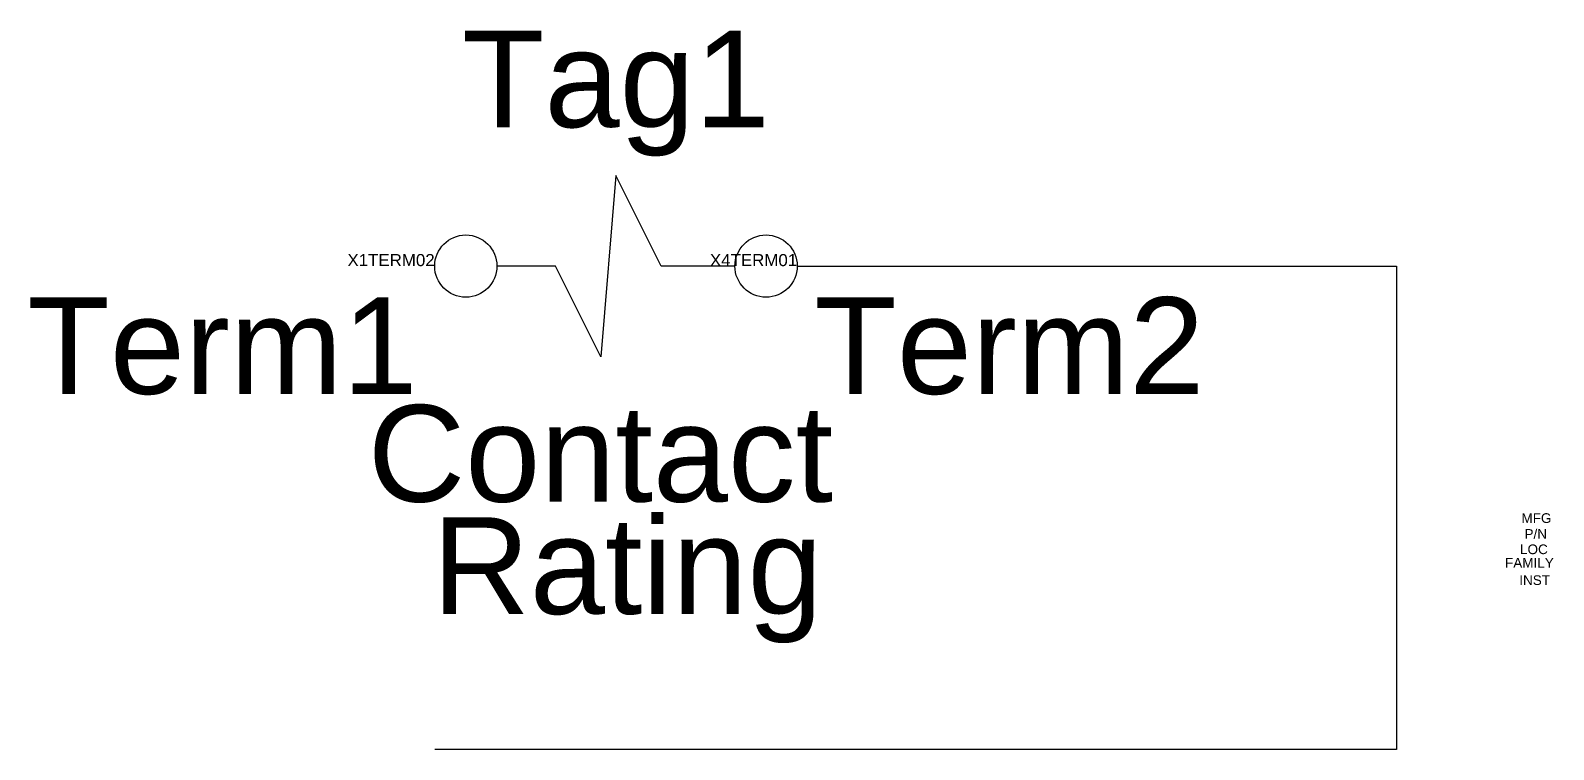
# Model space of a CAD drawing. Header units: inches. Extents: x -0.42 to 3.89, y -0.5 to 0.24.
# Drawn here: x -0.418 to 1.158, y -0.5 to 0.244 of the extents above; entities outside this region: 3.
import ezdxf
from ezdxf.enums import TextEntityAlignment as Align

# ---------------------------------------------------------------- set-up
doc = ezdxf.new("R2010")
doc.units = ezdxf.units.IN
doc.header["$MEASUREMENT"] = 0
doc.layers.add('WIRES', color=7, linetype='Continuous')
doc.styles.add('INERCONNECT TABLES', font='arial.ttf', dxfattribs={"height": 0.1})
doc.styles.add('WD', font='arial.ttf', dxfattribs={"height": 1})

msp = doc.modelspace()

# ---------------------------------------------------------------- linework, layer by layer
for p, q in [((0.1875, 0.0938), (0.1719, -0.0938)), ((0.2344, 0), (0.1875, 0.0938)), ((0.125, 0), (0.0644, 0)), ((0.1719, -0.0938), (0.125, 0)), ((0.3106, 0), (0.2344, 0))]:
    msp.add_line(p, q)
for centre in [(0.0322, 0), (0.3428, 0)]:
    msp.add_circle(centre, 0.0322)
at = {"layer": 'WIRES'}
for p, q in [((0.375, 0), (0.995, 0)), ((0.995, 0), (0.995, -0.5)), ((0.995, -0.5), (0, -0.5))]:
    msp.add_line(p, q, dxfattribs=at)

# ---------------------------------------------------------------- texts
at = {"style": 'INERCONNECT TABLES', "flags": 8}
msp.add_attdef('Tag1', text='VALVE', height=0.1, dxfattribs=at).set_placement((0.1875, 0.1437), align=Align.CENTER)
msp.add_attdef('Desc1', text='', height=0.1, dxfattribs=at).set_placement((3.5, 0.0378), align=Align.MIDDLE_LEFT)
for tag, height, style, flags, p in [('X1TERM02', 0.0125, 'WD', 9, (0, 0)), ('X4TERM01', 0.0125, 'WD', 9, (0.375, 0)), ('Rating', 0.1, 'INERCONNECT TABLES', 8, (0.4013, -0.3598)), ('FAMILY', 0.01, 'WD', 9, (1.1578, -0.3119))]:
    msp.add_attdef(tag, text='', height=height, dxfattribs=dict(style=style, flags=flags)).set_placement(p, align=Align.RIGHT)
at = {"linetype": 'Continuous', "style": 'INERCONNECT TABLES', "flags": 8}
msp.add_attdef('Term2', text='', height=0.1, dxfattribs=at).set_placement((0.3928, -0.0322), align=Align.TOP_LEFT)
msp.add_attdef('Term1', text='', height=0.1, dxfattribs=at).set_placement((-0.0178, -0.0322), align=Align.TOP_RIGHT)
for tag, p in [('Desc2', (3.5, -0.1122)), ('Desc3', (3.5, -0.2622))]:
    msp.add_attdef(tag, text='', height=0.1, dxfattribs=at).set_placement(p, align=Align.MIDDLE_LEFT)
at = {"style": 'INERCONNECT TABLES', "flags": 8}
msp.add_attdef('Contact', text='NC', height=0.1, dxfattribs=at).set_placement((0.1714, -0.1437), align=Align.TOP_CENTER)
at = {"linetype": 'Continuous', "style": 'INERCONNECT TABLES', "flags": 9}
for tag, p in [('MFG', (1.1554, -0.2656)), ('P/N', (1.1508, -0.282)), ('LOC', (1.1516, -0.2979)), ('INST', (1.1539, -0.3298))]:
    msp.add_attdef(tag, text='', height=0.01, dxfattribs=at).set_placement(p, align=Align.RIGHT)

doc.saveas('drawing.dxf')
